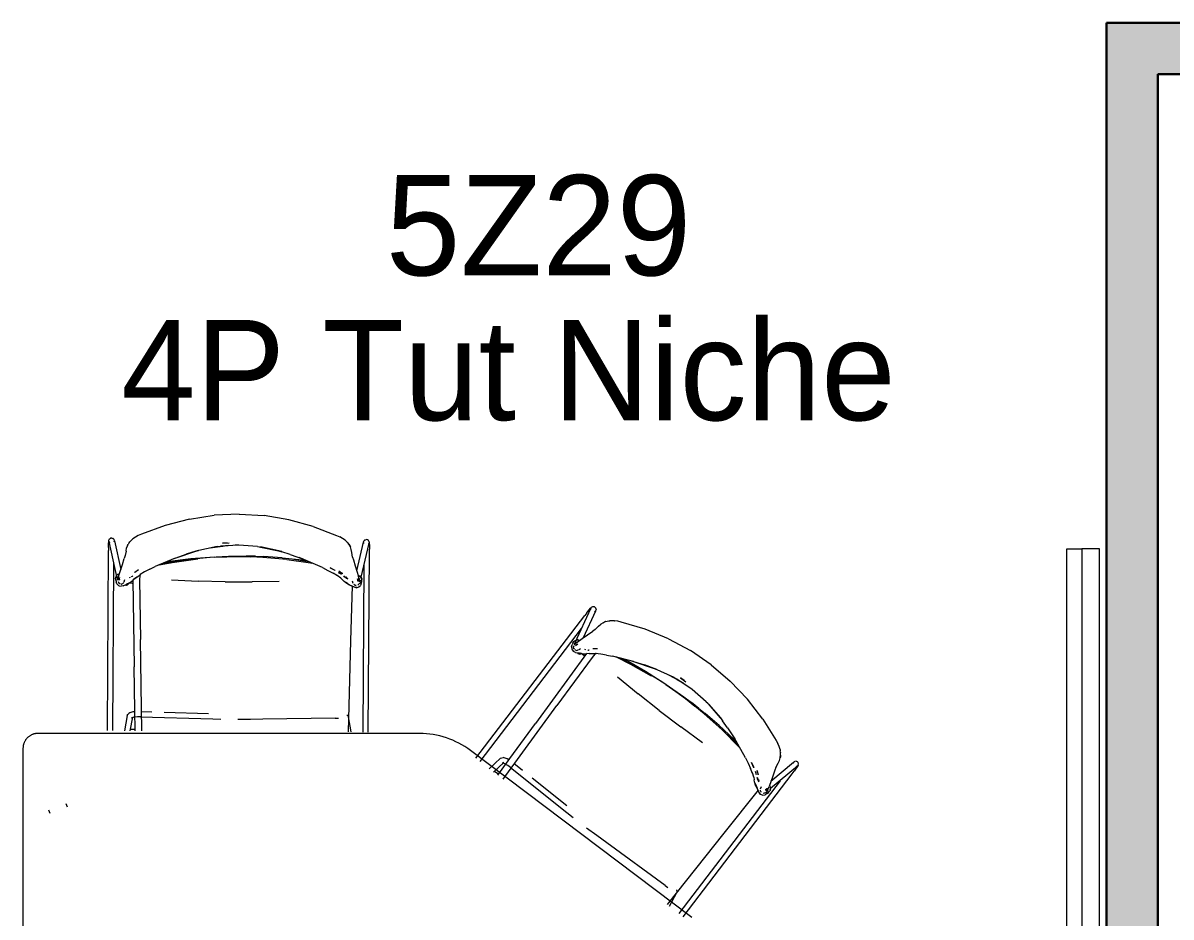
# Model space of a CAD drawing. Header units: millimetres. Extents: x 155927 to 326028, y -36033 to 97293.
# Drawn here: x 162588 to 164879, y 11824 to 13608 of the extents above; entities that cross this region are included whole.
import ezdxf

# ---------------------------------------------------------------- set-up
doc = ezdxf.new("R2010")
doc.units = ezdxf.units.MM
doc.header["$MEASUREMENT"] = 0
for name, color, linetype, lineweight in [('A-AREA-IDEN', 7, 'CONTINUOUS', 9), ('A-WALL-PATT', 7, 'CONTINUOUS', 9), ('G-IMPT', 8, 'CONTINUOUS', 9), ('I-FURN', 8, 'CONTINUOUS', 9), ('I-WALL', 7, 'CONTINUOUS', 9)]:
    doc.layers.add(name, color=color, linetype=linetype, lineweight=lineweight)
doc.styles.add('Century Gothic', font='GOTHIC.TTF', dxfattribs={"height": 200})

msp = doc.modelspace()

# ---------------------------------------------------------------- hatches: boundary and pattern name
at = {"layer": 'A-WALL-PATT'}
h = msp.add_hatch(color=256, dxfattribs=at)
h.paths.add_polyline_path([(167185.4, 13505.6), (167718.3, 13505.6), (167718.3, 13607.6), (165980.3, 13607.6), (165980.3, 13505.6), (166578.8, 13505.6)], flags=0)
h.paths.add_polyline_path([(164970.3, 13505.6), (164970.3, 13607.6), (164750.8, 13607.6), (164750.8, 13505.6), (164852.8, 13505.6)], flags=0)
h.paths.add_polyline_path([(169611.7, 13505.6), (170174.8, 13505.6), (170174.8, 13607.6), (168728.3, 13607.6), (168728.3, 13505.6), (169005.2, 13505.6)], flags=0)
msp.add_hatch(color=256, dxfattribs=at).paths.add_polyline_path([(164759.1, 9850.1), (164852.8, 9850.1), (164852.8, 13505.6), (164750.8, 13505.6), (164750.8, 9850.1)], flags=0)

# ---------------------------------------------------------------- linework, layer by layer
at = {"layer": 'G-IMPT'}
for p, q in [((162920.2, 12617.8), (162969.6, 12625.6)), ((163019.6, 12627.9), (162969.6, 12625.6)), ((163019.6, 12627.9), (163069.4, 12625)), ((162871.7, 12605.1), (162824.7, 12587.8)), ((162920.2, 12617.8), (162871.7, 12605.1)), ((163118.8, 12616.6), (163069.4, 12625)), ((163167.1, 12603.3), (163118.8, 12616.6)), ((163167.1, 12603.3), (163213.8, 12585.4)), ((162760.9, 12578.3), (162763, 12579.8)), ((162765.7, 12580.1), (162763, 12579.8)), ((162765.7, 12580.1), (162767.8, 12579.4)), ((162768.1, 12579.1), (162767.8, 12579.4)), ((162812.4, 12581.6), (162807.5, 12578.3)), ((162812.4, 12581.6), (162812.7, 12581.8)), ((162818.3, 12585), (162812.7, 12581.8)), ((162824.7, 12587.8), (162818.3, 12585)), ((163213.8, 12585.4), (163220.2, 12582.5)), ((163225.8, 12579.3), (163220.2, 12582.5)), ((163225.8, 12579.3), (163226.1, 12579.1)), ((162758.8, 12561.1), (162758.7, 12554.9)), ((162758.8, 12561.1), (162759, 12568.3)), ((162759, 12568.3), (162759.3, 12573.5)), ((162759.3, 12573.5), (162759.6, 12576)), ((162759.6, 12576), (162760.9, 12578.3)), ((162775.9, 12500.2), (162759.9, 12573.3)), ((162759.9, 12573.3), (162760.9, 12571.1)), ((162760.7, 12571.3), (162760.9, 12571.1)), ((162768.1, 12579.1), (162770, 12577.3)), ((162770, 12577.3), (162769.7, 12577.6)), ((162770.7, 12574.8), (162770, 12577.3)), ((162770, 12572.5), (162770.5, 12575)), ((162770.1, 12572.7), (162770.5, 12575)), ((162770.7, 12574.8), (162783.2, 12517.1)), ((162793.8, 12554.2), (162794.9, 12560.2)), ((162796.8, 12565.2), (162794.9, 12560.2)), ((162796.8, 12565.2), (162798, 12567.4)), ((162799.5, 12570), (162798, 12567.4)), ((162799.8, 12570.4), (162799.5, 12570)), ((162799.8, 12570.4), (162801.3, 12572.3)), ((162801.3, 12572.3), (162803.5, 12574.8)), ((162803.5, 12574.8), (162805.4, 12576.6)), ((162807.5, 12578.3), (162805.4, 12576.6)), ((162975.8, 12562.9), (162933.2, 12553.9)), ((162962, 12560.5), (162976.1, 12562.5)), ((162962, 12560.5), (162969.1, 12561.8)), ((162975.8, 12562.9), (162997.4, 12565.2)), ((162975.8, 12562.9), (162987.1, 12564.1)), ((162976.1, 12562.5), (162987.1, 12564.1)), ((163019.2, 12565.7), (162982.2, 12563.6)), ((162982.2, 12563.6), (162987.1, 12564.1)), ((162986.1, 12570.1), (162999.7, 12570.7)), ((162995.6, 12570.5), (162986.1, 12570.1)), ((162997.4, 12565.2), (162987.1, 12564.1)), ((163019.2, 12565.7), (163011.7, 12565.6)), ((163019.2, 12565.6), (163011.7, 12565.6)), ((163056.1, 12563), (163019.2, 12565.6)), ((163056.1, 12563.1), (163062.5, 12562)), ((163056.1, 12563.1), (163059.6, 12562.7)), ((163056.1, 12563), (163060.3, 12562.6)), ((163105, 12552.9), (163062.5, 12562.4)), ((163097.9, 12554.8), (163062.5, 12562.4)), ((163062.5, 12562), (163097.9, 12554.8)), ((163231, 12575.7), (163226.1, 12579.1)), ((163231, 12575.7), (163233, 12573.9)), ((163234.9, 12572.1), (163233, 12573.9)), ((163234.9, 12572.1), (163235.4, 12571.5)), ((163237.1, 12569.6), (163235.4, 12571.5)), ((163238.6, 12567.7), (163237.1, 12569.6)), ((163241, 12563.4), (163238.6, 12567.7)), ((163238.6, 12567.7), (163238.8, 12567.2)), ((163238.6, 12567.7), (163241.5, 12562.4)), ((163238.8, 12567.2), (163240.4, 12564.7)), ((163240.4, 12564.7), (163241.5, 12562.4)), ((163241, 12563.4), (163241.5, 12562.4)), ((163243.3, 12557.4), (163241.5, 12562.4)), ((163244.4, 12551.4), (163243.3, 12557.4)), ((163254.5, 12514.4), (163267.7, 12571.7)), ((163278.5, 12570), (163262.7, 12501.9)), ((163267.7, 12571.7), (163268.5, 12574.2)), ((163268.4, 12569.4), (163268, 12571.9)), ((163268.3, 12569.6), (163268, 12571.9)), ((163268.5, 12574.2), (163268.8, 12574.5)), ((163270.7, 12576.3), (163268.8, 12574.5)), ((163270.7, 12576.3), (163272.8, 12577)), ((163275.5, 12576.6), (163272.8, 12577)), ((163277.6, 12575.1), (163275.5, 12576.6)), ((163278.5, 12570), (163277.5, 12567.9)), ((163277.5, 12567.9), (163277.7, 12568.1)), ((163278.8, 12572.7), (163277.6, 12575.1)), ((163278.8, 12572.7), (163279.1, 12570.3)), ((163279.1, 12570.3), (163279.4, 12565.1)), ((163279.4, 12565.1), (163279.5, 12557.9)), ((163279.5, 12551.6), (163279.5, 12557.9)), ((162756.5, 12196.3), (162758.7, 12554.9)), ((162786.5, 12527.4), (162790.4, 12539.4)), ((162792.1, 12545), (162790.4, 12539.4)), ((162793.8, 12554.2), (162792.1, 12545)), ((162892, 12540.1), (162851.8, 12523.1)), ((162923.1, 12538.5), (162875.7, 12532.4)), ((162882.1, 12532.3), (162921.3, 12538)), ((162886.2, 12537.9), (162892, 12540.1)), ((162886.2, 12537.9), (162891.9, 12540)), ((162937.4, 12538.3), (162890.1, 12532.1)), ((162890.3, 12532.1), (162937.4, 12538.3)), ((162891.9, 12540), (162913.5, 12547.9)), ((162892, 12540.1), (162933.2, 12553.9)), ((162892, 12540.1), (162913.5, 12547.9)), ((162933.2, 12553.9), (162913.5, 12547.9)), ((162913.5, 12547.9), (162933.2, 12553.8)), ((162921.3, 12538), (162961, 12541.8)), ((162970.9, 12542.1), (162923.1, 12538.5)), ((162933.2, 12553.9), (162938.4, 12555.3)), ((162938.4, 12555.3), (162933.2, 12553.8)), ((162961, 12541.8), (162998.1, 12543.7)), ((162970.9, 12542.1), (162994.9, 12542.9)), ((162994.9, 12542.9), (163019, 12543)), ((162998.1, 12543.7), (163014.4, 12543.9)), ((163014.4, 12543.9), (163033.3, 12544.2)), ((163019, 12543), (163043.1, 12542.6)), ((163052.1, 12543.7), (163033.3, 12544.2)), ((163067.1, 12541.5), (163043.1, 12542.6)), ((163052.1, 12543.7), (163068.4, 12543.2)), ((163114.9, 12537.3), (163067.1, 12541.5)), ((163105.4, 12540.9), (163068.4, 12543.2)), ((163105, 12552.9), (163097.9, 12554.8)), ((163097.9, 12554.8), (163104.9, 12552.5)), ((163121.1, 12547.2), (163104.9, 12552.5)), ((163105.4, 12540.9), (163145.2, 12536.6)), ((163114.9, 12537.3), (163162.2, 12530.7)), ((163121.1, 12547.2), (163146.1, 12538.5)), ((163158.6, 12532.8), (163129, 12537.1)), ((163158.6, 12532.8), (163129, 12537.1)), ((163146.1, 12538.5), (163139.6, 12541.1)), ((163185.9, 12521), (163139.6, 12541.1)), ((163152.8, 12535.4), (163145.2, 12536.6)), ((163245.9, 12542.2), (163244.4, 12551.4)), ((163245.9, 12542.2), (163247.6, 12536.5)), ((163247.6, 12536.5), (163251.4, 12524.5)), ((163277.3, 12193), (163279.5, 12551.6)), ((162767.3, 12196.2), (162769.4, 12529.7)), ((162778.6, 12503.2), (162782.5, 12515)), ((162782.5, 12515), (162786.5, 12527.4)), ((162811.1, 12511.6), (162811.6, 12512)), ((162811.6, 12512), (162819, 12517.2)), ((162830.8, 12512.4), (162821.8, 12507.1)), ((162841.2, 12517.8), (162830.8, 12512.4)), ((162841.2, 12517.8), (162851.9, 12523)), ((162861.3, 12527.1), (162851.8, 12523.1)), ((162861.3, 12527.1), (162851.9, 12523)), ((162890.3, 12532.1), (162860, 12526.5)), ((162860, 12526.5), (162890.1, 12532.1)), ((162882.1, 12532.3), (162866.9, 12529.5)), ((162875.7, 12532.4), (162872.5, 12531.9)), ((163162.2, 12530.7), (163164.8, 12530.1)), ((163185.9, 12521), (163196.5, 12515.6)), ((163196.5, 12515.6), (163206.9, 12510.1)), ((163211.3, 12515.3), (163200.9, 12520.9)), ((163200.9, 12520.9), (163210.3, 12515.8)), ((163211.3, 12515.3), (163210.3, 12515.8)), ((163224, 12507.2), (163218.1, 12511.2)), ((163218.1, 12511.2), (163220, 12509.9)), ((163218.8, 12514.7), (163226, 12509.4)), ((163251.4, 12524.5), (163258, 12503.3)), ((163268.5, 12526), (163266.4, 12193)), ((162773.3, 12501.8), (162772.9, 12500.1)), ((162773.2, 12496.1), (162772.9, 12500.1)), ((162773.2, 12496.1), (162774.1, 12492.8)), ((162773.3, 12502.1), (162774.8, 12505)), ((162773.3, 12501.8), (162773.3, 12502.1)), ((162775.5, 12488.6), (162774.1, 12492.8)), ((162774.9, 12505.2), (162774.8, 12505)), ((162774.9, 12505.2), (162776.9, 12507.1)), ((162775.5, 12488.6), (162778.7, 12485.4)), ((162777.7, 12500.3), (162776.2, 12497.2)), ((162777.5, 12499.2), (162776.2, 12497.2)), ((162776.6, 12496.8), (162776.2, 12498.7)), ((162776.8, 12495.7), (162778.9, 12503.9)), ((162778.6, 12503.2), (162776.8, 12495.7)), ((162779.3, 12508.2), (162776.9, 12507.1)), ((162779.4, 12508.2), (162776.9, 12507.1)), ((162777.1, 12507.2), (162776.9, 12507.1)), ((162777, 12498.1), (162778.9, 12503.9)), ((162777.7, 12500.3), (162777, 12498.1)), ((162777.1, 12507.2), (162779.4, 12508.2)), ((162777.8, 12493.2), (162778.6, 12491.6)), ((162778.1, 12492.8), (162778.6, 12491.6)), ((162781.5, 12488.7), (162778.9, 12490.9)), ((162779.3, 12508.2), (162779.4, 12508.2)), ((162780, 12495.8), (162781.6, 12501.3)), ((162780, 12495.8), (162780.9, 12497.9)), ((162781.3, 12498.2), (162780.2, 12497.1)), ((162780.2, 12497.1), (162780.9, 12497.9)), ((162781.3, 12498.2), (162780.5, 12497.6)), ((162780.5, 12489.7), (162782.1, 12488.6)), ((162780.5, 12489.7), (162781, 12489.3)), ((162782.1, 12488.6), (162781, 12489.3)), ((162784, 12488), (162784.6, 12488.1)), ((162786.5, 12488.5), (162784.6, 12488.1)), ((162787.1, 12488.8), (162786.5, 12488.5)), ((162787.1, 12488.8), (162789, 12490.5)), ((162788.3, 12484.6), (162796.8, 12488.9)), ((162789.4, 12491.1), (162789, 12490.5)), ((162790.4, 12492.4), (162791.7, 12497.1)), ((162799.6, 12490.1), (162794.8, 12487.9)), ((162794.8, 12487.9), (162796.8, 12488.9)), ((162807.3, 12489.6), (162799.2, 12490)), ((162799.6, 12490.1), (162802.7, 12492.1)), ((162801.8, 12501.5), (162799.9, 12500.8)), ((162800, 12490.4), (162806.2, 12490)), ((162800, 12490.4), (162807.3, 12490)), ((162802.7, 12492.1), (162808.2, 12496.3)), ((162805, 12503.2), (162806.6, 12504.2)), ((162807.2, 12504.6), (162806.6, 12504.2)), ((162807.2, 12496), (162809.9, 12323)), ((162807.3, 12497.2), (162815.6, 12502.7)), ((162807.3, 12497.2), (162815.1, 12502.2)), ((162811.4, 12499.2), (162808.2, 12496.3)), ((162811.4, 12499.2), (162815.6, 12502.7)), ((162815.1, 12502.2), (162822.5, 12507.6)), ((162821.3, 12504.8), (162820.8, 12496.4)), ((162820.8, 12496.4), (162822.8, 12377.6)), ((162822, 12507.7), (162821.3, 12504.8)), ((162822.5, 12507.6), (162821.8, 12507.1)), ((162884.6, 12496.5), (162937.8, 12494.1)), ((162991.7, 12492.8), (162937.8, 12494.1)), ((162991.7, 12492.8), (163045.7, 12492.4)), ((163099.7, 12493.1), (163045.7, 12492.4)), ((163215.8, 12504.7), (163206.9, 12510.1)), ((163222.4, 12499.7), (163215.1, 12505.2)), ((163215.8, 12504.7), (163215.1, 12505.2)), ((163224, 12507.2), (163220, 12509.9)), ((163222.4, 12499.7), (163226.1, 12496.6)), ((163226.5, 12509), (163226, 12509.4)), ((163229.3, 12493.7), (163226.1, 12496.6)), ((163228.8, 12503.5), (163228.2, 12503.9)), ((163231.3, 12501.9), (163228.2, 12503.9)), ((163228.8, 12503.5), (163231.3, 12501.9)), ((163234.7, 12489.4), (163229.3, 12493.7)), ((163233.1, 12500.2), (163230.4, 12502)), ((163230.9, 12501.6), (163230.4, 12502)), ((163233.1, 12500.2), (163230.9, 12501.6)), ((163236, 12489.2), (163232.3, 12491.5)), ((163232.3, 12491.5), (163237.7, 12488.3)), ((163233.1, 12500.2), (163232.5, 12500.6)), ((163236.3, 12498.6), (163232.5, 12500.6)), ((163235.4, 12500.3), (163233, 12502.5)), ((163233.1, 12500.2), (163236.3, 12498.6)), ((163237.8, 12487.4), (163234.7, 12489.4)), ((163236, 12489.2), (163240.6, 12486.6)), ((163238, 12488.1), (163240.6, 12486.6)), ((163247.1, 12489.5), (163245.7, 12494.3)), ((163257.3, 12494.1), (163255.8, 12495.6)), ((163255.8, 12495.6), (163256.9, 12494.7)), ((163257.5, 12492.9), (163256, 12498.4)), ((163256.3, 12498.9), (163258.2, 12497.9)), ((163257.3, 12494.1), (163256.3, 12495.3)), ((163257.5, 12492.9), (163256.3, 12495.3)), ((163256.3, 12486), (163258.6, 12488)), ((163260.5, 12495.1), (163258, 12503.3)), ((163258.3, 12505.2), (163258.2, 12505.3)), ((163260, 12496.2), (163258.2, 12497.9)), ((163258.3, 12505.2), (163260.5, 12504.2)), ((163260.7, 12492.7), (163258.6, 12500.9)), ((163258.6, 12500.9), (163259, 12499.6)), ((163258.8, 12488.6), (163259.6, 12490.2)), ((163259.3, 12489.8), (163258.8, 12488.6)), ((163260.7, 12492.7), (163259, 12499.6)), ((163261.3, 12494.1), (163259.8, 12497.3)), ((163262.1, 12489.5), (163259.8, 12497.3)), ((163261.3, 12494.1), (163260, 12496.2)), ((163260.5, 12504.2), (163260.7, 12504.1)), ((163262.1, 12489.5), (163260.5, 12495.1)), ((163262.8, 12502), (163260.7, 12504.1)), ((163261.3, 12495.7), (163260.9, 12493.8)), ((163261, 12503.7), (163262.6, 12502.2)), ((163261, 12503.7), (163262.8, 12502)), ((163263.3, 12489.8), (163261.9, 12485.5)), ((163264.3, 12498.7), (163262.6, 12502.2)), ((163262.6, 12502.2), (163264.2, 12499)), ((163262.6, 12502.2), (163262.8, 12502)), ((163264.3, 12498.7), (163262.8, 12502)), ((163263.3, 12489.8), (163264.3, 12493)), ((163264.3, 12498.7), (163264.2, 12499)), ((163264.3, 12498.7), (163264.6, 12497.1)), ((163264.3, 12493), (163264.4, 12495.8)), ((163264.4, 12495.8), (163264.6, 12497.1)), ((162778.7, 12485.4), (162780, 12484.9)), ((162780, 12484.9), (162784.2, 12483.8)), ((162788.3, 12484.6), (162784.2, 12483.8)), ((163237.8, 12487.4), (163243.8, 12484.8)), ((163244.8, 12484.4), (163241.7, 12375)), ((163249.8, 12481.8), (163243.8, 12484.8)), ((163250.2, 12485.9), (163248.6, 12487.4)), ((163253.1, 12480.9), (163249.4, 12482.1)), ((163254.4, 12481.3), (163249.4, 12482.1)), ((163254.4, 12481.3), (163249.8, 12481.8)), ((163250.2, 12485.9), (163251.2, 12485.5)), ((163252.8, 12485.2), (163251.2, 12485.5)), ((163253.1, 12480.9), (163257.3, 12482)), ((163257.3, 12482), (163258.6, 12482.4)), ((163258.6, 12482.4), (163261.9, 12485.5)), ((163721, 12440.4), (163722.8, 12442.1)), ((163722.8, 12442.1), (163725.2, 12443.3)), ((163725.2, 12443.3), (163727.8, 12443.2)), ((163730.1, 12441.8), (163727.8, 12443.2)), ((163730.1, 12441.8), (163731.4, 12439.9)), ((163491.7, 12140.8), (163709.3, 12425.8)), ((163690.2, 12371.9), (163721.4, 12439.8)), ((163730.9, 12434.5), (163706.2, 12380.9)), ((163713.2, 12430.8), (163709.3, 12425.8)), ((163713.2, 12430.8), (163717.7, 12436.4)), ((163717.7, 12436.4), (163721, 12440.4)), ((163720.8, 12437.8), (163720.9, 12437.5)), ((163721.4, 12439.8), (163720.9, 12437.5)), ((163729, 12433.1), (163730.9, 12434.8)), ((163729.2, 12433.2), (163730.9, 12434.8)), ((163730.9, 12434.5), (163731.8, 12437)), ((163731.4, 12439.5), (163731.4, 12439.9)), ((163731.4, 12439.5), (163731.8, 12437)), ((163731.8, 12437), (163731.8, 12437.4)), ((163500.4, 12134.2), (163702.8, 12399.3)), ((163730.1, 12397.8), (163725.3, 12394.4)), ((163737, 12404.2), (163730.1, 12397.8)), ((163737, 12404.2), (163741.5, 12408.3)), ((163746, 12411.2), (163741.5, 12408.3)), ((163746, 12411.2), (163748.3, 12412.2)), ((163751, 12413.3), (163748.3, 12412.2)), ((163751.5, 12413.5), (163751, 12413.3)), ((163751.5, 12413.5), (163753.9, 12414.2)), ((163753.9, 12414.2), (163757.1, 12414.7)), ((163757.1, 12414.7), (163759.7, 12415.1)), ((163762.4, 12415.2), (163759.7, 12415.1)), ((163768.3, 12414.9), (163762.4, 12415.2)), ((163768.3, 12414.9), (163768.7, 12414.9)), ((163775.1, 12414), (163768.7, 12414.9)), ((163781.9, 12412.4), (163775.1, 12414)), ((163829.8, 12398), (163781.9, 12412.4)), ((163876.2, 12378.9), (163829.8, 12398)), ((162825.3, 12195.5), (162822.8, 12377.6)), ((163241.7, 12375), (163236.9, 12193.2)), ((163685.5, 12370.2), (163687.8, 12373.5)), ((163689, 12374.7), (163687.8, 12373.5)), ((163689, 12374.7), (163689.3, 12374.9)), ((163689.3, 12374.9), (163692.2, 12376.3)), ((163692.4, 12376.4), (163692.2, 12376.3)), ((163692.4, 12376.4), (163695.1, 12376.7)), ((163694.2, 12372.6), (163704.3, 12379.7)), ((163697.7, 12376.2), (163695.1, 12376.7)), ((163695.3, 12376.7), (163695.1, 12376.7)), ((163697.8, 12376.1), (163695.1, 12376.7)), ((163695.3, 12376.7), (163697.8, 12376.1)), ((163697.7, 12376.2), (163697.8, 12376.1)), ((163704.3, 12379.7), (163715, 12387.2)), ((163715, 12387.2), (163725.3, 12394.4)), ((163876.2, 12378.9), (163920.4, 12355.4)), ((163682.8, 12362.8), (163684.3, 12367)), ((163682.8, 12362.8), (163683.5, 12358.4)), ((163683.5, 12358.4), (163684.3, 12357.2)), ((163685.5, 12370.2), (163684.3, 12367)), ((163684.3, 12357.2), (163686.9, 12353.7)), ((163690.7, 12351.9), (163686.9, 12353.7)), ((163687.7, 12359.3), (163687, 12362.7)), ((163687.5, 12365.1), (163687.1, 12363.3)), ((163687.5, 12364.6), (163687.1, 12363.3)), ((163687.5, 12360.7), (163688.1, 12358.8)), ((163687.5, 12360.7), (163687.7, 12360.1)), ((163688.1, 12358.8), (163687.7, 12360.1)), ((163688.2, 12367.7), (163694.8, 12373)), ((163694.2, 12372.6), (163688.2, 12367.7)), ((163691.7, 12370.8), (163688.6, 12369.2)), ((163690.9, 12370.1), (163688.6, 12369.2)), ((163688.7, 12368.7), (163689.5, 12370.5)), ((163689.3, 12357.2), (163689.8, 12356.9)), ((163689.8, 12369.5), (163694.8, 12373)), ((163691.7, 12370.8), (163689.8, 12369.5)), ((163691.6, 12356.1), (163689.8, 12356.9)), ((163690.7, 12351.9), (163700, 12350.3)), ((163690.8, 12365.9), (163695.4, 12369.3)), ((163690.8, 12365.9), (163692.8, 12367)), ((163692.3, 12356), (163691.6, 12356.1)), ((163693.2, 12367), (163691.7, 12366.7)), ((163691.7, 12366.7), (163692.8, 12367)), ((163693.2, 12367), (163692.3, 12366.9)), ((163692.3, 12356), (163694.7, 12356.2)), ((163695.5, 12356.4), (163694.7, 12356.2)), ((163697.1, 12356.9), (163701, 12359.9)), ((163703.1, 12349.5), (163697.9, 12350.7)), ((163697.9, 12350.7), (163700, 12350.3)), ((163711.7, 12357.3), (163709.7, 12357.8)), ((163713.5, 12350.5), (163722.7, 12349.8)), ((163713.5, 12350.5), (163723.4, 12349.9)), ((163715.2, 12356.7), (163717.1, 12356.6)), ((163717.8, 12356.5), (163717.1, 12356.6)), ((163725.2, 12359.7), (163725.8, 12359.7)), ((163725.8, 12359.7), (163734.8, 12359.5)), ((163961.6, 12327.1), (163920.4, 12355.4)), ((163712.6, 12349.7), (163610.7, 12209.8)), ((163723.8, 12341.8), (163653.8, 12245.7)), ((163708.8, 12344.4), (163702.6, 12349.6)), ((163703.1, 12349.5), (163706.7, 12349.2)), ((163703.5, 12349.5), (163708.3, 12345.4)), ((163703.5, 12349.5), (163709.1, 12344.8)), ((163706.7, 12349.2), (163713.6, 12349.3)), ((163717.9, 12349.7), (163713.6, 12349.3)), ((163717.9, 12349.7), (163723.4, 12349.9)), ((163722.7, 12349.8), (163731.9, 12349.7)), ((163729.2, 12348.2), (163723.8, 12341.8)), ((163731.5, 12350.1), (163729.2, 12348.2)), ((163741.4, 12348.6), (163731, 12349.7)), ((163731.9, 12349.7), (163731, 12349.7)), ((163753, 12346.6), (163741.4, 12348.6)), ((163753, 12346.6), (163764.6, 12344.3)), ((163774.5, 12342), (163764.6, 12344.4)), ((163806.9, 12333.8), (163764.6, 12344.4)), ((163774.5, 12342), (163764.6, 12344.3)), ((163800.7, 12328.5), (163773.2, 12342.3)), ((163773.2, 12342.3), (163800.6, 12328.6)), ((163794.3, 12333.6), (163780.5, 12340.4)), ((163789.3, 12337.5), (163786.4, 12339)), ((163830.8, 12313.9), (163789.3, 12337.5)), ((163794.3, 12333.6), (163829, 12314.5)), ((163842.1, 12305), (163800.6, 12328.6)), ((163800.7, 12328.5), (163842.1, 12305)), ((163800.9, 12335.6), (163806.9, 12333.8)), ((163800.9, 12335.6), (163806.8, 12333.8)), ((163806.8, 12333.8), (163828.8, 12327.1)), ((163806.9, 12333.8), (163848.1, 12320.1)), ((163806.9, 12333.8), (163828.8, 12327.1)), ((162811.2, 12236.5), (162809.9, 12323)), ((163848.1, 12320.1), (163828.8, 12327.1)), ((163828.8, 12327.1), (163848, 12319.9)), ((163829, 12314.5), (163863.1, 12293.6)), ((163871.1, 12287.9), (163830.8, 12313.9)), ((163853.1, 12318), (163848, 12319.9)), ((163887.5, 12301.6), (163848.1, 12320.1)), ((163848.1, 12320.1), (163853.1, 12318)), ((163875.1, 12308), (163881.5, 12304.7)), ((163875.1, 12308), (163887.6, 12301.1)), ((163961.6, 12327.1), (163999.7, 12294.8)), ((163774.7, 12303.5), (163815.8, 12269.5)), ((163863.1, 12293.6), (163893.8, 12272.8)), ((163871.1, 12287.9), (163890.8, 12274.1)), ((163887.5, 12301.6), (163906.2, 12290.4)), ((163887.5, 12301.6), (163897.3, 12295.8)), ((163887.6, 12301.1), (163897.3, 12295.8)), ((163923.9, 12277.7), (163893.1, 12298.3)), ((163893.1, 12298.3), (163897.3, 12295.8)), ((163906.2, 12290.4), (163897.3, 12295.8)), ((163907.9, 12295.8), (163900.1, 12301.1)), ((163900.1, 12301.1), (163911.3, 12293.4)), ((163923.9, 12277.7), (163917.9, 12282.1)), ((163923.8, 12277.7), (163917.9, 12282.1)), ((164034.1, 12258.4), (163999.7, 12294.8)), ((163858, 12236), (163815.8, 12269.5)), ((163890.8, 12274.1), (163910.1, 12259.7)), ((163893.8, 12272.8), (163907, 12263.2)), ((163907, 12263.2), (163922.2, 12252.1)), ((163910.1, 12259.7), (163929.1, 12244.8)), ((163951.7, 12253.3), (163923.8, 12277.7)), ((162811.8, 12195.6), (162811.2, 12236.5)), ((163546.3, 12098.8), (163653.8, 12245.7)), ((163858, 12236), (163901, 12203.2)), ((163936.9, 12240.3), (163922.2, 12252.1)), ((163947.6, 12229.5), (163929.1, 12244.8)), ((163936.9, 12240.3), (163949.7, 12230.2)), ((163951.7, 12253.3), (163954.8, 12250.5)), ((163951.8, 12253.4), (163956.2, 12248.7)), ((163951.8, 12253.4), (163954.4, 12251)), ((163956.2, 12248.7), (163980.2, 12221.6)), ((163984.7, 12215.8), (163956.5, 12249)), ((163980.2, 12221.6), (163956.5, 12249)), ((164064.7, 12218.7), (164034.1, 12258.4)), ((162796, 12226.2), (162790.5, 12195.7)), ((162796, 12226.2), (162797.5, 12228.3)), ((162797.5, 12228.3), (162799.4, 12230.3)), ((162801.6, 12231.3), (162799.4, 12230.3)), ((162806.5, 12222.9), (162801.5, 12195.7)), ((162807.1, 12233.1), (162801.6, 12231.3)), ((162809.5, 12222.4), (162804.8, 12220.9)), ((162804.8, 12220.9), (162806.8, 12222.3)), ((162806.5, 12222.9), (162805.5, 12221)), ((162805.5, 12221), (162806.8, 12222.3)), ((162811.3, 12233.6), (162807.1, 12233.1)), ((162816.4, 12223.2), (162809.5, 12222.4)), ((162822.8, 12223.3), (162816.4, 12223.2)), ((162822.8, 12223.3), (162966.9, 12219.3)), ((162823, 12223.5), (162966.9, 12219.3)), ((162823.2, 12234.2), (162845.3, 12233.6)), ((162869.7, 12232.9), (162958.5, 12230.3)), ((162967, 12219.1), (162982.8, 12218.8)), ((163042.1, 12218.3), (163017, 12218.3)), ((163067, 12218.5), (163042.1, 12218.3)), ((163211.3, 12220.9), (163067, 12218.5)), ((163211.3, 12220.9), (163217.7, 12220.7)), ((163234.7, 12227.6), (163236.6, 12225.6)), ((163236.6, 12225.6), (163238.1, 12223.5)), ((163243.2, 12193.2), (163238.1, 12223.5)), ((163983.3, 12197.4), (163947.6, 12229.5)), ((163977.9, 12206), (163949.7, 12230.2)), ((163984.7, 12215.8), (163980.2, 12221.6)), ((163980.2, 12221.6), (163984.4, 12215.6)), ((163994.1, 12201.6), (163984.4, 12215.6)), ((164064.7, 12218.7), (164091.2, 12176.4)), ((162802, 12198.6), (162812.1, 12198.5)), ((163559.7, 12140), (163610.7, 12209.8)), ((163944.4, 12171.3), (163901, 12203.2)), ((163977.9, 12206), (164007, 12178.6)), ((163983.3, 12197.4), (164017, 12163.7)), ((163994.1, 12201.6), (164008.8, 12179.6)), ((164015.5, 12167.6), (163994.4, 12188.8)), ((164015.5, 12167.6), (163994.4, 12188.8)), ((164008.8, 12179.6), (164005.3, 12185.6)), ((164030.1, 12141.6), (164005.3, 12185.6)), ((164012.3, 12173.1), (164007, 12178.6)), ((164091.2, 12176.4), (164094.6, 12170.1)), ((164097.1, 12164.2), (164094.6, 12170.1)), ((164017, 12163.7), (164018.8, 12161.7)), ((164097.1, 12164.2), (164097.2, 12163.9)), ((164099, 12158.2), (164097.2, 12163.9)), ((164099, 12158.2), (164099.6, 12155.6)), ((164100.3, 12147.2), (164099.5, 12141.3)), ((164100, 12153), (164099.6, 12155.6)), ((164099.6, 12142.4), (164100.3, 12147.2)), ((164100.2, 12146.8), (164099.9, 12143.8)), ((164100, 12153), (164100, 12152.3)), ((164100.3, 12149.7), (164100, 12152.3)), ((164100.3, 12147.2), (164100.2, 12146.8)), ((164100.3, 12147.2), (164100.3, 12149.7)), ((163541.4, 12140.9), (163518.6, 12119.9)), ((163547.7, 12132), (163527.4, 12113.2)), ((163535.6, 12106.9), (163559.7, 12140)), ((163541.4, 12140.9), (163543.8, 12141.7)), ((163543.8, 12141.7), (163546.6, 12142.1)), ((163549.8, 12129.7), (163545.2, 12131.3)), ((163545.2, 12131.3), (163547.6, 12131.3)), ((163547.7, 12132), (163545.8, 12131)), ((163545.8, 12131), (163547.6, 12131.3)), ((163548.8, 12141.6), (163546.6, 12142.1)), ((163554.4, 12139.7), (163548.8, 12141.6)), ((163555.8, 12126.3), (163549.8, 12129.7)), ((163558, 12137.6), (163554.4, 12139.7)), ((163561, 12122.5), (163555.8, 12126.3)), ((163561, 12122.5), (163673.6, 12032.5)), ((163561.3, 12122.5), (163673.6, 12032.5)), ((163567.9, 12131), (163585.2, 12117.1)), ((164030.1, 12141.6), (164035.3, 12131)), ((164035.3, 12131), (164040.3, 12120.4)), ((164046.9, 12121.8), (164042, 12132.5)), ((164042, 12132.5), (164046.5, 12122.8)), ((164046.9, 12121.8), (164046.5, 12122.8)), ((164133.6, 12125.1), (164080, 12080.2)), ((164080.9, 12095.2), (164125.9, 12132.9)), ((164090.8, 12122.5), (164088.7, 12116.9)), ((164090.8, 12122.5), (164095.1, 12130.7)), ((164095.1, 12130.7), (164097.9, 12136.2)), ((164097.9, 12136.2), (164099.5, 12141.3)), ((164099.9, 12143.8), (164099.5, 12141.3)), ((164099.6, 12142.4), (164099.5, 12141.3)), ((164125.1, 12130.7), (164126.3, 12133)), ((164125.2, 12130.9), (164126.3, 12133)), ((164125.9, 12132.9), (164128.1, 12134.5)), ((164128.1, 12134.5), (164128.5, 12134.5)), ((164131.1, 12134.8), (164128.5, 12134.5)), ((164131.1, 12134.8), (164133.2, 12134.1)), ((164134.3, 12125), (164131.3, 12120.7)), ((164133.6, 12125.1), (164131.5, 12124)), ((164131.5, 12124), (164131.8, 12124.1)), ((164135.2, 12132.2), (164133.2, 12134.1)), ((164135.5, 12127.1), (164134.3, 12125)), ((164135.9, 12129.7), (164135.2, 12132.2)), ((164135.5, 12127.1), (164135.9, 12129.7)), ((163529.5, 12115.2), (163537.6, 12109.1)), ((163604.2, 12101.9), (163673.6, 12046.4)), ((163905.7, 11824.7), (164123.3, 12109.8)), ((164044.2, 12110.6), (164040.3, 12120.4)), ((164046.5, 12102.7), (164043.9, 12111.5)), ((164044.2, 12110.6), (164043.9, 12111.5)), ((164046.5, 12102.7), (164047.6, 12098)), ((164052.3, 12107.7), (164049.9, 12114.5)), ((164049.9, 12114.5), (164050.7, 12112.3)), ((164052.3, 12107.7), (164050.7, 12112.3)), ((164052.6, 12116.9), (164055.2, 12108.3)), ((164053.9, 12101.9), (164053.7, 12102.6)), ((164054.9, 12099.1), (164053.7, 12102.6)), ((164053.9, 12101.9), (164054.9, 12099.1)), ((164055.3, 12096.7), (164054.2, 12099.8)), ((164054.4, 12099.1), (164054.2, 12099.8)), ((164055.3, 12096.7), (164054.4, 12099.1)), ((164055.4, 12107.7), (164055.2, 12108.3)), ((164057.3, 12095.4), (164056.6, 12098.5)), ((164084.5, 12105.1), (164077.1, 12084.2)), ((164088.7, 12116.9), (164084.5, 12105.1)), ((164123.3, 12109.8), (164127.1, 12114.8)), ((164131.3, 12120.7), (164127.1, 12114.8)), ((164099.1, 12096), (163897, 11831.3)), ((164055.1, 12077), (163986.8, 11991.5)), ((164048.4, 12093.8), (164047.6, 12098)), ((164050.1, 12087.1), (164048.4, 12093.8)), ((164051, 12086.1), (164049.4, 12090.2)), ((164049.4, 12090.2), (164051.8, 12084.4)), ((164051.3, 12083.6), (164050.1, 12087.1)), ((164051, 12086.1), (164053.1, 12081.3)), ((164051.3, 12083.6), (164054.7, 12077.9)), ((164052, 12084.1), (164053.1, 12081.3)), ((164057.6, 12071.9), (164054.7, 12077.9)), ((164055.3, 12096.7), (164055.1, 12097.3)), ((164056.9, 12093.5), (164055.1, 12097.3)), ((164055.3, 12096.7), (164056.9, 12093.5)), ((164060, 12079.7), (164061.9, 12084.4)), ((164060.4, 12075), (164060, 12077.1)), ((164070.4, 12076.2), (164072.5, 12081.4)), ((164070.4, 12076.2), (164070.9, 12078.8)), ((164071, 12077.3), (164070.7, 12079.3)), ((164070.7, 12079.3), (164071, 12077.9)), ((164071, 12077.3), (164070.9, 12078.8)), ((164072, 12070.7), (164074.9, 12078.3)), ((164072, 12070.7), (164074.1, 12076.1)), ((164072.8, 12074.1), (164076.1, 12081.9)), ((164072.8, 12074.1), (164075.6, 12080.7)), ((164073.1, 12081.6), (164074, 12079.8)), ((164075.1, 12076.1), (164073.6, 12074.9)), ((164074.4, 12077.3), (164074, 12079.8)), ((164074.1, 12076.1), (164077.1, 12084.2)), ((164074.2, 12074.9), (164074.9, 12078.3)), ((164074.2, 12074.9), (164074.4, 12077.3)), ((164076.1, 12081.9), (164075.6, 12080.7)), ((164077.7, 12074.3), (164078.6, 12075.2)), ((164078.5, 12085.5), (164078.4, 12085.6)), ((164078.5, 12085.5), (164079.6, 12083.3)), ((164079.3, 12076.8), (164078.6, 12075.2)), ((164079.3, 12076.8), (164080.1, 12080.5)), ((164079.3, 12076.8), (164080.1, 12080.2)), ((164079.3, 12076.8), (164079.5, 12077)), ((164080.1, 12080.5), (164079.5, 12077)), ((164079.6, 12083.3), (164079.7, 12083.1)), ((164080.1, 12080.2), (164079.7, 12083.1)), ((164079.7, 12082.7), (164080.1, 12080.5)), ((164079.7, 12082.7), (164080.1, 12080.2)), ((164080.1, 12080.5), (164080.1, 12080.2)), ((164059.6, 12069.2), (164057.5, 12072.4)), ((164061, 12068.7), (164057.5, 12072.4)), ((164061, 12068.7), (164057.6, 12071.9)), ((164059.6, 12069.2), (164063.7, 12067.6)), ((164060.4, 12075), (164060.9, 12074)), ((164062, 12072.9), (164060.9, 12074)), ((164063.7, 12067.6), (164065, 12067.1)), ((164065, 12067.1), (164069.5, 12067.6)), ((164065.3, 12071.4), (164068.3, 12071.6)), ((164068.9, 12071.9), (164070.5, 12072.7)), ((164070, 12072.6), (164068.9, 12071.9)), ((164073.2, 12070.2), (164069.5, 12067.6)), ((164073.2, 12070.2), (164075.9, 12072.2)), ((164075.9, 12072.2), (164077.7, 12074.3)), ((163673.7, 12032.3), (163686.1, 12022.6)), ((163733.1, 11986.5), (163713.1, 12001.6)), ((163753.1, 11971.7), (163733.1, 11986.5)), ((163986.8, 11991.5), (163873.6, 11849.2)), ((163869.8, 11886.8), (163753.1, 11971.7)), ((163869.8, 11886.8), (163874.8, 11882.8)), ((163878.6, 11845.4), (163892.8, 11872.7)), ((163892.5, 11878), (163892.8, 11875.2)), ((163892.8, 11875.2), (163892.8, 11872.7))]:
    msp.add_line(p, q, dxfattribs=at)
at = {"layer": 'I-FURN'}
for p, q in [((164671.5, 12558.6), (164701.5, 12558.6)), ((164671.5, 10158.6), (164671.5, 12558.6)), ((164701.5, 12558.6), (164701.5, 10158.6)), ((164736.5, 12558.6), (164701.5, 12558.6)), ((164701.5, 12558.6), (164701.5, 10158.6)), ((164736.5, 10158.6), (164736.5, 12558.6)), ((162798.5, 12488.6), (162793.4, 12486.1)), ((162793.4, 12486.1), (162797.7, 12487.7)), ((162798.5, 12488.6), (162794.7, 12488)), ((162798.5, 12488.6), (162795.9, 12488.5)), ((162798.5, 12488.6), (162796.4, 12488.7)), ((162797.7, 12487.7), (162796.7, 12487)), ((162798.5, 12488.6), (162796.8, 12488.9)), ((162798.5, 12488.6), (162797, 12489)), ((162798.5, 12488.6), (162797.7, 12487.7)), ((162798.5, 12488.6), (162798.7, 12489.9)), ((162791.9, 12486.7), (162793.4, 12486.1)), ((162793.4, 12486.1), (162796.7, 12487)), ((162793.4, 12486.1), (162795.7, 12486.5)), ((162793.4, 12486.1), (162794.6, 12486.2)), ((162794.6, 12486.2), (162795.7, 12486.5)), ((162795.7, 12486.5), (162796.7, 12487)), ((163694.8, 12351.4), (163695.7, 12350)), ((163701.2, 12349), (163697.8, 12350.8)), ((163701.2, 12349), (163699.1, 12350.4)), ((163701.2, 12349), (163699.7, 12350.3)), ((163701.2, 12349), (163700, 12350.2)), ((163701.2, 12349), (163700.3, 12350.1)), ((163695.7, 12350), (163696.7, 12349.4)), ((163701.2, 12349), (163695.7, 12350)), ((163695.7, 12350), (163700.1, 12348.7)), ((163695.7, 12350), (163697.7, 12348.9)), ((163695.7, 12350), (163698.9, 12348.7)), ((163696.7, 12349.4), (163697.7, 12348.9)), ((163697.7, 12348.9), (163698.9, 12348.7)), ((163700.1, 12348.7), (163698.9, 12348.7)), ((163701.2, 12349), (163700.1, 12348.7)), ((163701.2, 12349), (163702.2, 12349.9)), ((162612.2, 12189.8), (162611, 12189.5)), ((162613.3, 12190), (162612.2, 12189.8)), ((162614.5, 12190.2), (162613.3, 12190)), ((162615.7, 12190.3), (162614.5, 12190.2)), ((162616.9, 12190.3), (162615.7, 12190.3)), ((162618.1, 12190.4), (162616.9, 12190.3)), ((163379, 12190.4), (162618.1, 12190.4)), ((163379.9, 12190.4), (163379, 12190.4)), ((163386.7, 12190.2), (163379.9, 12190.4)), ((163393.5, 12189.7), (163386.7, 12190.2)), ((163400.3, 12189), (163393.5, 12189.7)), ((162589, 12167.8), (162588.8, 12166.6)), ((162589.4, 12169), (162589, 12167.8)), ((162589.7, 12170.1), (162589.4, 12169)), ((162590.2, 12171.2), (162589.7, 12170.1)), ((162590.6, 12172.3), (162590.2, 12171.2)), ((162591.1, 12173.4), (162590.6, 12172.3)), ((162591.7, 12174.5), (162591.1, 12173.4)), ((162592.2, 12175.6), (162591.7, 12174.5)), ((162592.9, 12176.6), (162592.2, 12175.6)), ((162593.5, 12177.6), (162592.9, 12176.6)), ((162594.2, 12178.5), (162593.5, 12177.6)), ((162595, 12179.5), (162594.2, 12178.5)), ((162595.8, 12180.4), (162595, 12179.5)), ((162596.6, 12181.3), (162595.8, 12180.4)), ((162597.4, 12182.1), (162596.6, 12181.3)), ((162598.3, 12182.9), (162597.4, 12182.1)), ((162599.2, 12183.7), (162598.3, 12182.9)), ((162600.2, 12184.4), (162599.2, 12183.7)), ((162601.2, 12185.1), (162600.2, 12184.4)), ((162602.2, 12185.8), (162601.2, 12185.1)), ((162603.2, 12186.4), (162602.2, 12185.8)), ((162604.3, 12187), (162603.2, 12186.4)), ((162605.3, 12187.5), (162604.3, 12187)), ((162606.4, 12188), (162605.3, 12187.5)), ((162607.5, 12188.4), (162606.4, 12188)), ((162608.7, 12188.8), (162607.5, 12188.4)), ((162609.8, 12189.2), (162608.7, 12188.8)), ((162611, 12189.5), (162609.8, 12189.2)), ((163407, 12188), (163400.3, 12189)), ((163413.7, 12186.8), (163407, 12188)), ((163420.3, 12185.3), (163413.7, 12186.8)), ((163426.9, 12183.5), (163420.3, 12185.3)), ((163433.4, 12181.4), (163426.9, 12183.5)), ((163439.8, 12179.1), (163433.4, 12181.4)), ((163446.1, 12176.6), (163439.8, 12179.1)), ((163452.3, 12173.8), (163446.1, 12176.6)), ((163458.3, 12170.7), (163452.3, 12173.8)), ((163464.3, 12167.4), (163458.3, 12170.7)), ((163470.1, 12163.9), (163464.3, 12167.4)), ((162588.2, 12161.9), (162588.1, 12160.7)), ((162588.1, 12160.7), (162588.1, 12160.4)), ((162588.1, 12160.4), (162588.1, 11206.9)), ((162588.4, 12164.3), (162588.2, 12163.1)), ((162588.2, 12163.1), (162588.2, 12161.9)), ((162588.5, 12165.5), (162588.4, 12164.3)), ((162588.8, 12166.6), (162588.5, 12165.5)), ((163475.8, 12160.1), (163470.1, 12163.9)), ((163481.3, 12156.1), (163475.8, 12160.1)), ((163923, 11823.3), (163481.3, 12156.1)), ((162642.3, 12030.6), (162639.7, 12037.2)), ((162673.4, 12050.8), (162676.1, 12044.1))]:
    msp.add_line(p, q, dxfattribs=at)
at = {"layer": 'I-WALL', "lineweight": 30}
for p, q in [((164970.3, 13607.6), (164750.8, 13607.6)), ((164750.8, 13607.6), (164750.8, 13505.6)), ((164750.8, 13505.6), (164750.8, 9850.1)), ((164852.8, 13505.6), (164970.3, 13505.6)), ((164852.8, 9850.1), (164852.8, 13505.6))]:
    msp.add_line(p, q, dxfattribs=at)

# ---------------------------------------------------------------- texts
at = {"layer": 'A-AREA-IDEN', "style": 'Century Gothic'}
for s, p in [('5Z29', (163312.3, 13104.1)), ('4P Tut Niche', (162784, 12815.1))]:
    msp.add_text(s, height=200, dxfattribs=at).set_placement(p)

doc.saveas('drawing.dxf')
